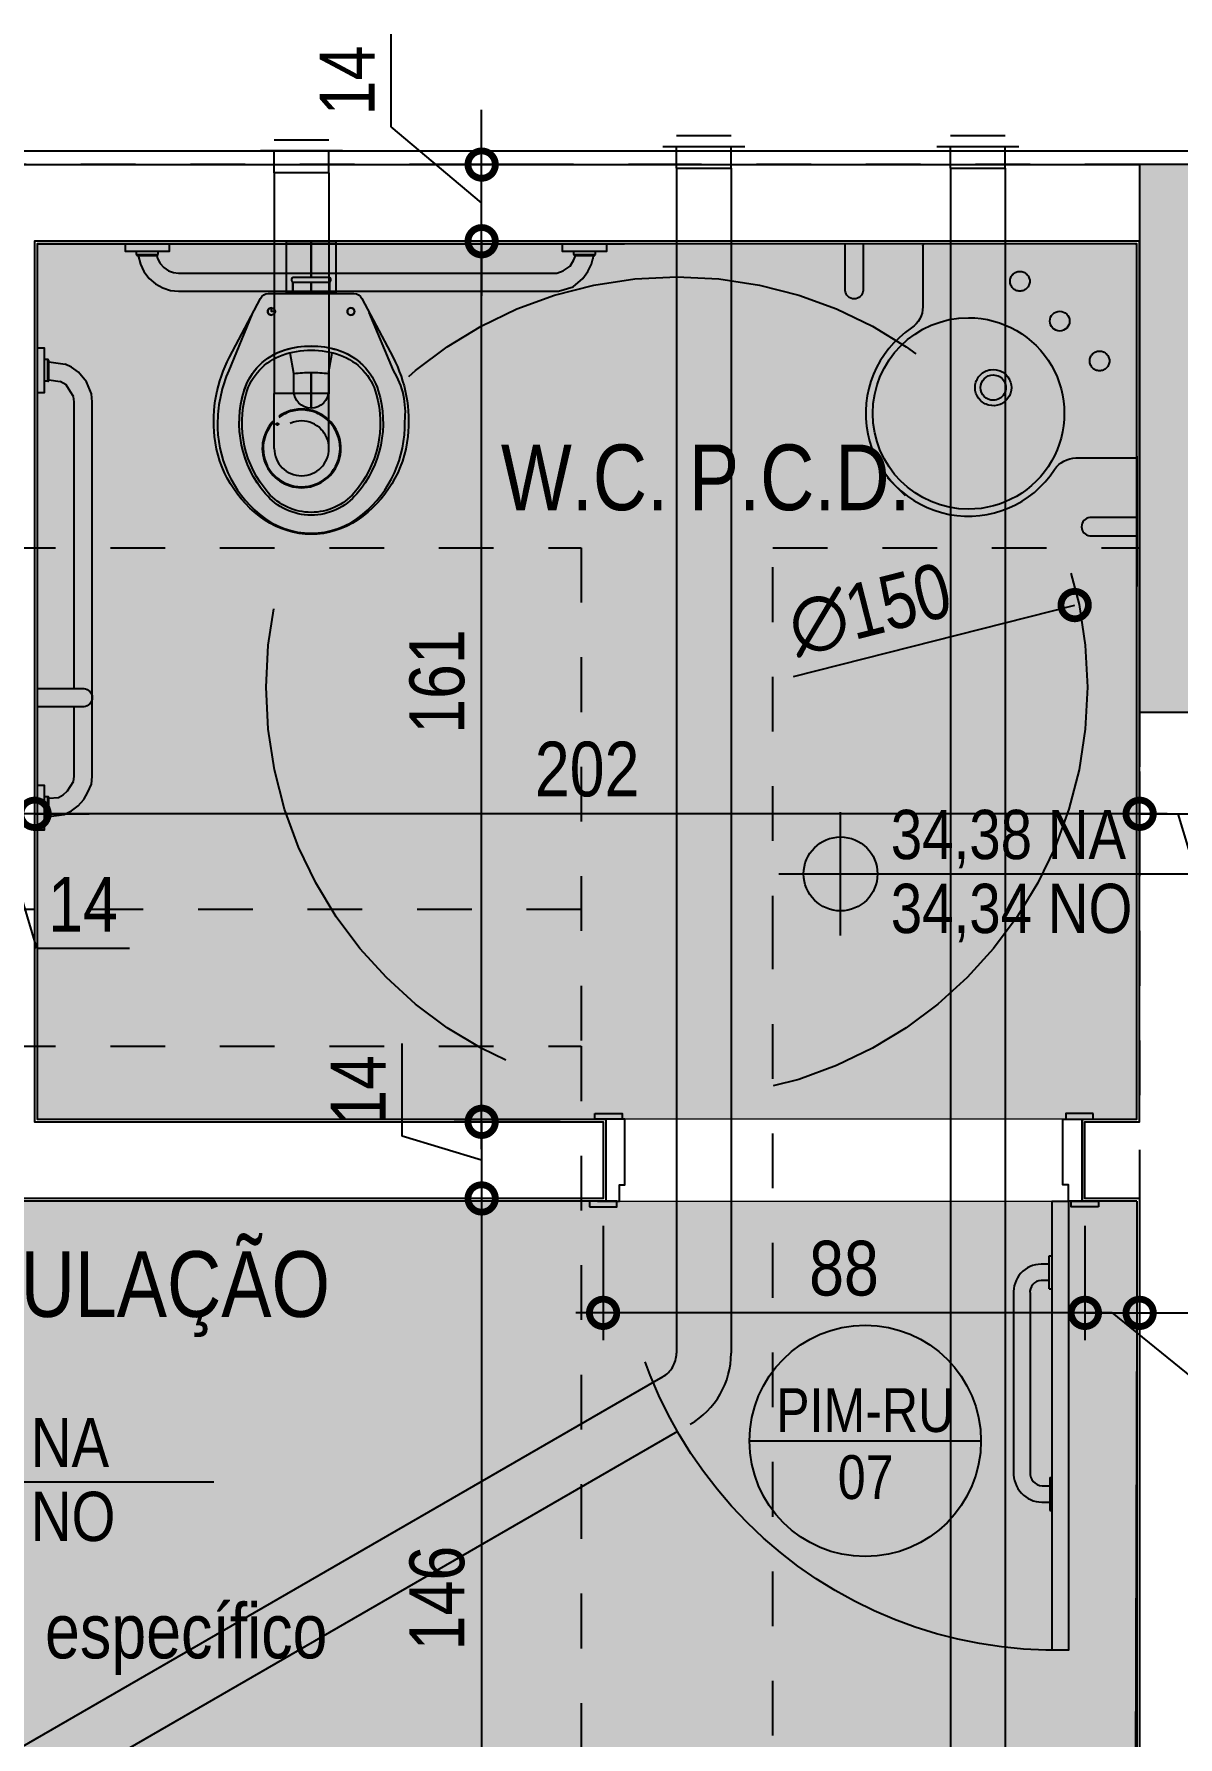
# Model space of a CAD drawing. Header units: metres. Extents: x -23 to 570, y -54 to 184.
# Drawn here: x -7.029 to -4.94, y 6.557 to 9.668 of the extents above; entities that cross this region are included whole.
import ezdxf
from ezdxf.enums import TextEntityAlignment as Align

# ---------------------------------------------------------------- set-up
doc = ezdxf.new("R2010")
doc.units = ezdxf.units.M
doc.header["$PDMODE"] = 35
for name, pattern in [('DASHEDX2', [1.5, 1, -0.5]), ('PUC$0$.IMP$0$.TE$0$IL-AQ-EP-XREF-1SS$0$CONTINU', [0]), ('PUC$0$.IMP$0$DASHSPACE', [30, 12, -18]), ('PUC$0$DASHEDX2', [1.5, 1, -0.5]), ('PUC$0$HIDDEN2', [0.1875, 0.125, -0.0625])]:
    doc.linetypes.add(name, pattern=pattern)
for name, color, linetype in [('1', 232, 'DASHEDX2'), ('250', 8, 'Continuous'), ('4', 2, 'Continuous'), ('ARQ-DIM', 2, 'Continuous'), ('ARQ-PRJ', 7, 'DASHEDX2'), ('ARQ-SIM', 1, 'Continuous'), ('ARQ-TXT', 2, 'Continuous'), ('PUC$0$ARQ-ALV ACAB', 4, 'Continuous'), ('PUC$0$ARQ-ALV OSSO', 5, 'Continuous'), ('PUC$0$ARQ-CAX @ 1', 1, 'Continuous'), ('PUC$0$ARQ-HID', 7, 'Continuous'), ('PUC$0$ARQ-PRJ', 7, 'PUC$0$DASHEDX2'), ('PUC$0$ARQ-SIM', 1, 'Continuous')]:
    doc.layers.add(name, color=color, linetype=linetype)
doc.layers.add('PUC$0$ARQ-FORRO', color=9, linetype='Continuous', lineweight=5)
doc.styles.add('Adesa', font='ARIALN.TTF')
doc.dimstyles.new('ADESA 1-0050', dxfattribs={"dimtxt": 0.1, "dimasz": 0.1, "dimexe": 0.05, "dimexo": 0.05, "dimgap": 0.03, "dimtad": 1, "dimdec": 1, "dimlfac": 100, "dimzin": 12, "dimtxsty": 'Adesa', "dimblk": 'DOTSMALL', "dimcen": 1, "dimdle": 0.05, "dimclrd": 1, "dimclre": 1, "dimclrt": 256, "dimazin": 3, "dimtm": 1e-09, "dimtfac": 1, "dimtdec": 1, "dimtmove": 1, "dimatfit": 0, "dimldrblk": 'DOTSMALL', "dimfxl": 0.8, "dimtvp": 2, "dimtolj": 1, "dimtzin": 0, "dimarcsym": 0})

# ---------------------------------------------------------------- blocks, each defined once
blk = doc.blocks.new('_DotSmall')
at = {"color": 0, "linetype": 'ByBlock', "const_width": 0.5}
blk.add_lwpolyline([(-0.0625, 0, 1), (0.0625, 0, 1)], format="xyb", close=True, dxfattribs=at)
blk = doc.blocks.new('*D385')
at = {"layer": 'ARQ-DIM', "color": 1, "lineweight": -2, "transparency": 16777216}
for p, q in [((-5.11, 7.4912), (-5.11, 7.2822)), ((-5.01, 7.4912), (-5.01, 7.2822)), ((-5.11, 7.3322), (-5.21, 7.3322)), ((-5.11, 7.3322), (-5.01, 7.3322)), ((-5.11, 7.3322), (-5.01, 7.3322)), ((-5.06, 7.3322), (-4.7804, 7.1051)), ((-5.01, 7.3322), (-4.91, 7.3322)), ((-4.7804, 7.1051), (-4.6109, 7.1051))]:
    blk.add_line(p, q, dxfattribs=at)
at = {"layer": 'Defpoints', "color": 0, "transparency": 16777216}
for p in [(-5.11, 7.5412, 0), (-5.01, 7.5412, 0), (-5.01, 7.3322)]:
    blk.add_point(p, dxfattribs=at)
at = {"layer": 'ARQ-DIM', "color": 1, "lineweight": -2, "transparency": 16777216, "xscale": 0.1, "yscale": 0.1, "zscale": 0.1}
blk.add_blockref('_DotSmall', (-5.11, 7.3322), dxfattribs=at)
at = {"layer": 'ARQ-DIM', "color": 1, "lineweight": -2, "transparency": 16777216, "xscale": 0.1, "yscale": 0.1, "zscale": 0.1, "rotation": 180}
blk.add_blockref('_DotSmall', (-5.01, 7.3322), dxfattribs=at)
at = {"layer": 'ARQ-DIM', "transparency": 16777216, "insert": (-4.6956, 7.1861), "char_height": 0.1, "attachment_point": 5, "style": 'Adesa'}
blk.add_mtext('\\A1;10', dxfattribs=at)
blk = doc.blocks.new('*D386')
at = {"layer": 'ARQ-DIM', "color": 1, "lineweight": -2, "transparency": 16777216}
for p, q in [((-5.99, 7.4912), (-5.99, 7.2822)), ((-5.11, 7.4912), (-5.11, 7.2822)), ((-5.06, 7.3322), (-6.04, 7.3322))]:
    blk.add_line(p, q, dxfattribs=at)
at = {"layer": 'Defpoints', "color": 0, "transparency": 16777216}
for p in [(-5.99, 7.5412, 0), (-5.11, 7.5412, 0), (-5.99, 7.3322)]:
    blk.add_point(p, dxfattribs=at)
at = {"layer": 'ARQ-DIM', "color": 1, "lineweight": -2, "transparency": 16777216, "xscale": 0.1, "yscale": 0.1, "zscale": 0.1, "rotation": 180}
blk.add_blockref('_DotSmall', (-5.99, 7.3322), dxfattribs=at)
at = {"layer": 'ARQ-DIM', "color": 1, "lineweight": -2, "transparency": 16777216, "xscale": 0.1, "yscale": 0.1, "zscale": 0.1}
blk.add_blockref('_DotSmall', (-5.11, 7.3322), dxfattribs=at)
at = {"layer": 'ARQ-DIM', "transparency": 16777216, "insert": (-5.55, 7.4132), "char_height": 0.1, "attachment_point": 5, "style": 'Adesa'}
blk.add_mtext('\\A1;88', dxfattribs=at)
blk = doc.blocks.new('*D387')
at = {"layer": 'ARQ-DIM', "color": 1, "lineweight": -2, "transparency": 16777216}
for p, q in [((-7.0284, 8.3309), (-7.0284, 8.1939)), ((-5.01, 8.3212), (-5.01, 8.1939)), ((-4.96, 8.2439), (-7.0784, 8.2439))]:
    blk.add_line(p, q, dxfattribs=at)
at = {"layer": 'Defpoints', "color": 0, "transparency": 16777216}
for p in [(-7.0284, 8.3809, 0), (-5.01, 8.3712, 0), (-7.0284, 8.2439)]:
    blk.add_point(p, dxfattribs=at)
at = {"layer": 'ARQ-DIM', "color": 1, "lineweight": -2, "transparency": 16777216, "xscale": 0.1, "yscale": 0.1, "zscale": 0.1, "rotation": 180}
blk.add_blockref('_DotSmall', (-7.0284, 8.2439), dxfattribs=at)
at = {"layer": 'ARQ-DIM', "color": 1, "lineweight": -2, "transparency": 16777216, "xscale": 0.1, "yscale": 0.1, "zscale": 0.1}
blk.add_blockref('_DotSmall', (-5.01, 8.2439), dxfattribs=at)
at = {"layer": 'ARQ-DIM', "transparency": 16777216, "insert": (-6.0192, 8.325), "char_height": 0.1, "attachment_point": 5, "style": 'Adesa'}
blk.add_mtext('\\A1;202', dxfattribs=at)
blk = doc.blocks.new('*D388')
at = {"layer": 'ARQ-DIM', "color": 1, "lineweight": -2, "transparency": 16777216}
for p, q in [((-5.01, 8.3212), (-5.01, 8.1939)), ((-4.87, 8.3212), (-4.87, 8.1939)), ((-5.01, 8.2439), (-5.11, 8.2439)), ((-5.01, 8.2439), (-4.87, 8.2439)), ((-5.01, 8.2439), (-4.87, 8.2439)), ((-4.94, 8.2439), (-4.8664, 7.9983)), ((-4.87, 8.2439), (-4.77, 8.2439)), ((-4.8664, 7.9983), (-4.6969, 7.9983))]:
    blk.add_line(p, q, dxfattribs=at)
at = {"layer": 'Defpoints', "color": 0, "transparency": 16777216}
for p in [(-5.01, 8.3712, 0), (-4.87, 8.3712, 0), (-4.87, 8.2439)]:
    blk.add_point(p, dxfattribs=at)
at = {"layer": 'ARQ-DIM', "color": 1, "lineweight": -2, "transparency": 16777216, "xscale": 0.1, "yscale": 0.1, "zscale": 0.1}
blk.add_blockref('_DotSmall', (-5.01, 8.2439), dxfattribs=at)
at = {"layer": 'ARQ-DIM', "color": 1, "lineweight": -2, "transparency": 16777216, "xscale": 0.1, "yscale": 0.1, "zscale": 0.1, "rotation": 180}
blk.add_blockref('_DotSmall', (-4.87, 8.2439), dxfattribs=at)
at = {"layer": 'ARQ-DIM', "transparency": 16777216, "insert": (-4.7816, 8.0785), "char_height": 0.1, "attachment_point": 5, "style": 'Adesa'}
blk.add_mtext('\\A1;14', dxfattribs=at)
blk = doc.blocks.new('*D389')
at = {"layer": 'ARQ-DIM', "color": 1, "lineweight": -2, "transparency": 16777216}
for p, q in [((-7.1684, 8.3309), (-7.1684, 8.1939)), ((-7.0284, 8.3309), (-7.0284, 8.1939)), ((-7.1684, 8.2439), (-7.2684, 8.2439)), ((-7.0284, 8.2439), (-7.1684, 8.2439)), ((-7.0284, 8.2439), (-7.1684, 8.2439)), ((-7.0984, 8.2439), (-7.0247, 7.9983)), ((-7.0284, 8.2439), (-6.9284, 8.2439)), ((-7.0247, 7.9983), (-6.8552, 7.9983))]:
    blk.add_line(p, q, dxfattribs=at)
at = {"layer": 'Defpoints', "color": 0, "transparency": 16777216}
for p in [(-7.1684, 8.3809, 0), (-7.0284, 8.3809, 0), (-7.1684, 8.2439)]:
    blk.add_point(p, dxfattribs=at)
at = {"layer": 'ARQ-DIM', "color": 1, "lineweight": -2, "transparency": 16777216, "xscale": 0.1, "yscale": 0.1, "zscale": 0.1}
blk.add_blockref('_DotSmall', (-7.1684, 8.2439), dxfattribs=at)
at = {"layer": 'ARQ-DIM', "color": 1, "lineweight": -2, "transparency": 16777216, "xscale": 0.1, "yscale": 0.1, "zscale": 0.1, "rotation": 180}
blk.add_blockref('_DotSmall', (-7.0284, 8.2439), dxfattribs=at)
at = {"layer": 'ARQ-DIM', "transparency": 16777216, "insert": (-6.94, 8.0785), "char_height": 0.1, "attachment_point": 5, "style": 'Adesa'}
blk.add_mtext('\\A1;14', dxfattribs=at)
blk = doc.blocks.new('*D390')
at = {"layer": 'ARQ-DIM', "color": 1, "lineweight": -2, "transparency": 16777216}
blk.add_line((-5.642, 8.4948), (-5.1286, 8.6252), dxfattribs=at)
at = {"layer": 'Defpoints', "color": 0, "transparency": 16777216}
for p in [(-5.1286, 8.6252, 0), (-6.5824, 8.2558, 0)]:
    blk.add_point(p, dxfattribs=at)
at = {"layer": 'ARQ-DIM', "color": 1, "lineweight": -2, "transparency": 16777216, "xscale": 0.1, "yscale": 0.1, "zscale": 0.1, "rotation": 14.25880848426504}
blk.add_blockref('_DotSmall', (-5.1286, 8.6252), dxfattribs=at)
at = {"layer": 'ARQ-DIM', "transparency": 16777216, "insert": (-5.5029, 8.6166), "char_height": 0.1, "attachment_point": 5, "rotation": 14.2588, "style": 'Adesa'}
blk.add_mtext('\\A1;∅150', dxfattribs=at)
blk = doc.blocks.new('*D391')
at = {"layer": 'ARQ-DIM', "color": 1, "lineweight": -2, "transparency": 16777216}
for p, q in [((-6.2118, 7.6312), (-6.2118, 9.3399)), ((-6.0684, 9.2899), (-6.2618, 9.2899)), ((-6.0684, 7.6812), (-6.2618, 7.6812))]:
    blk.add_line(p, q, dxfattribs=at)
at = {"layer": 'Defpoints', "color": 0, "transparency": 16777216}
for p in [(-6.2118, 9.2899), (-6.0184, 9.2899, 0), (-6.0184, 7.6812, 0)]:
    blk.add_point(p, dxfattribs=at)
at = {"layer": 'ARQ-DIM', "color": 1, "lineweight": -2, "transparency": 16777216, "xscale": 0.1, "yscale": 0.1, "zscale": 0.1}
for p, rotation in [((-6.2118, 9.2899), 90), ((-6.2118, 7.6812), 270)]:
    blk.add_blockref('_DotSmall', p, dxfattribs=dict(at, rotation=rotation))
at = {"layer": 'ARQ-DIM', "transparency": 16777216, "insert": (-6.2929, 8.4855), "char_height": 0.1, "attachment_point": 5, "rotation": 90, "style": 'Adesa'}
blk.add_mtext('\\A1;161', dxfattribs=at)
blk = doc.blocks.new('*D392')
at = {"layer": 'ARQ-DIM', "color": 1, "lineweight": -2, "transparency": 16777216}
for p, q in [((-6.3773, 9.4989), (-6.3773, 9.6684)), ((-6.2118, 9.4299), (-6.2118, 9.5299)), ((-6.2118, 9.3599), (-6.3773, 9.4989)), ((-6.0684, 9.4299), (-6.2618, 9.4299)), ((-6.2118, 9.2899), (-6.2118, 9.4299)), ((-6.2118, 9.2899), (-6.2118, 9.4299)), ((-6.0684, 9.2899), (-6.2618, 9.2899)), ((-6.2118, 9.2899), (-6.2118, 9.1899))]:
    blk.add_line(p, q, dxfattribs=at)
at = {"layer": 'Defpoints', "color": 0, "transparency": 16777216}
for p in [(-6.2118, 9.4299), (-6.0184, 9.4299, 0), (-6.0184, 9.2899, 0)]:
    blk.add_point(p, dxfattribs=at)
at = {"layer": 'ARQ-DIM', "color": 1, "lineweight": -2, "transparency": 16777216, "xscale": 0.1, "yscale": 0.1, "zscale": 0.1}
for p, rotation in [((-6.2118, 9.4299), 270), ((-6.2118, 9.2899), 90)]:
    blk.add_blockref('_DotSmall', p, dxfattribs=dict(at, rotation=rotation))
at = {"layer": 'ARQ-DIM', "transparency": 16777216, "insert": (-6.4575, 9.5836), "char_height": 0.1, "attachment_point": 5, "rotation": 90, "style": 'Adesa'}
blk.add_mtext('\\A1;14', dxfattribs=at)
blk = doc.blocks.new('*D393')
at = {"layer": 'ARQ-DIM', "color": 1, "lineweight": -2, "transparency": 16777216}
for p, q in [((-6.357, 7.6548), (-6.357, 7.8243)), ((-6.2118, 7.6812), (-6.2118, 7.7812)), ((-6.2118, 7.6112), (-6.357, 7.6548)), ((-6.2151, 7.6812), (-6.2618, 7.6812)), ((-6.2118, 7.6812), (-6.2118, 7.5412)), ((-6.2118, 7.6812), (-6.2118, 7.5412)), ((-6.2151, 7.5412), (-6.2618, 7.5412)), ((-6.2118, 7.5412), (-6.2118, 7.4412))]:
    blk.add_line(p, q, dxfattribs=at)
at = {"layer": 'Defpoints', "color": 0, "transparency": 16777216}
for p in [(-6.1651, 7.6812), (-6.2118, 7.5412), (-6.1651, 7.5412, 0)]:
    blk.add_point(p, dxfattribs=at)
at = {"layer": 'ARQ-DIM', "color": 1, "lineweight": -2, "transparency": 16777216, "xscale": 0.1, "yscale": 0.1, "zscale": 0.1}
for p, rotation in [((-6.2118, 7.6812), 270), ((-6.2118, 7.5412), 90)]:
    blk.add_blockref('_DotSmall', p, dxfattribs=dict(at, rotation=rotation))
at = {"layer": 'ARQ-DIM', "transparency": 16777216, "insert": (-6.4373, 7.7395), "char_height": 0.1, "attachment_point": 5, "rotation": 90, "style": 'Adesa'}
blk.add_mtext('\\A1;14', dxfattribs=at)
blk = doc.blocks.new('*D394')
at = {"layer": 'ARQ-DIM', "color": 1, "lineweight": -2, "transparency": 16777216}
for p, q in [((-6.2118, 7.5912), (-6.2118, 6.0312)), ((-6.2151, 7.5412), (-6.2618, 7.5412)), ((-6.0884, 6.0812), (-6.2618, 6.0812))]:
    blk.add_line(p, q, dxfattribs=at)
at = {"layer": 'Defpoints', "color": 0, "transparency": 16777216}
for p in [(-6.1651, 7.5412, 0), (-6.2118, 6.0812), (-6.0384, 6.0812, 0)]:
    blk.add_point(p, dxfattribs=at)
at = {"layer": 'ARQ-DIM', "color": 1, "lineweight": -2, "transparency": 16777216, "xscale": 0.1, "yscale": 0.1, "zscale": 0.1}
for p, rotation in [((-6.2118, 7.5412), 90), ((-6.2118, 6.0812), 270)]:
    blk.add_blockref('_DotSmall', p, dxfattribs=dict(at, rotation=rotation))
at = {"layer": 'ARQ-DIM', "transparency": 16777216, "insert": (-6.2929, 6.8112), "char_height": 0.1, "attachment_point": 5, "rotation": 90, "style": 'Adesa'}
blk.add_mtext('\\A1;146', dxfattribs=at)
blk = doc.blocks.new('NipAcOs')
at = {"layer": 'ARQ-SIM'}
h = blk.add_hatch(color=256, dxfattribs=at)
h.dxf.hatch_style = 1
h.paths.add_polyline_path([(0, 0.15, 0.414214), (-0.15, 0), (0, 0)])
h.paths.add_polyline_path([(0.15, 0), (0, 0), (0, -0.15, 0.414214)])
for p, q in [((0, -0.25), (0, 0.25)), ((-0.25, 0), (0.15, 0)), ((0.15, 0), (1.5834, 0))]:
    blk.add_line(p, q, dxfattribs=at)
blk.add_circle((0, 0), 0.15, dxfattribs=at)
at = {"style": 'Adesa'}
for p in [(0.204, 0.06), (0.204, -0.24)]:
    blk.add_attdef('000,00', p, '', height=0.2, dxfattribs=at)
blk = doc.blocks.new('TIPO COTA$0$Chamada_planta')
at = {"layer": 'ARQ-SIM'}
blk.add_line((-1.409, 0), (1.409, 0), dxfattribs=at)
blk.add_circle((0, 0), 1.409, dxfattribs=at)
at = {"layer": 'ARQ-SIM', "color": 2, "style": 'Adesa'}
for tag, p in [('NUMERO', (0, 0.234)), ('C.D.', (0, -0.272))]:
    blk.add_attdef(tag, text='', height=0.5, dxfattribs=at).set_placement(p, align=Align.MIDDLE_CENTER)
blk = doc.blocks.new('PUC$0$.IMP$0$ARQ-CUBA OP2')
for points in [[(0.3901, -0.0022), (0.3901, -0.1139, 0.250875), (0.4107, -0.1524, -1.226887), (0.1493, -0.4111, 0.253672), (0.1104, -0.3901), (0.0022, -0.3901, -0.414214), (-0.0009, -0.387), (-0.0009, -0.0022, -0.414214), (0.0022, 0.0009), (0.387, 0.0009), (0.3878, 0.0008), (0.3886, 0.0005), (0.3892, 0), (0.3897, -0.0007), (0.39, -0.0014)], [(0.14, -0.122, 1), (0.14, -0.1581, 1)], [(0.3066, -0.1338, 1), (0.3066, -0.4836, 1)], [(0.2615, -0.2384, 1), (0.2615, -0.2847, 1)]]:
    blk.add_lwpolyline(points, format="xyb", close=True)
for points in [[(0.4991, 0.0009), (0.4991, -0.0843, 0.913215), (0.5321, -0.0843), (0.5321, 0.0009)], [(0, -0.4991), (0.0852, -0.4991, -0.913215), (0.0852, -0.5321), (0, -0.5321)]]:
    blk.add_lwpolyline(points, format="xyb")
at = {"ltscale": 0.001202}
blk.add_lwpolyline([(0.3901, -0.0024), (0.3901, -0.0022)], dxfattribs=at)
at = {"linetype": 'PUC$0$.IMP$0$DASHSPACE'}
for points in [[(0.2128, -0.0493, 1), (0.2128, -0.0853, 1)], [(0.0673, -0.1948, 1), (0.0673, -0.2308, 1)]]:
    blk.add_lwpolyline(points, format="xyb", close=True, dxfattribs=at)
blk.add_lwpolyline([(0.2615, -0.2284), (0.2564, -0.2288), (0.2513, -0.2301), (0.2489, -0.231), (0.2465, -0.2321), (0.2442, -0.2333), (0.242, -0.2348), (0.2381, -0.2381), (0.2348, -0.2421), (0.232, -0.2466), (0.2309, -0.2489), (0.23, -0.2514), (0.2293, -0.2539), (0.2288, -0.2565), (0.2284, -0.2615), (0.2288, -0.2667), (0.23, -0.2718), (0.232, -0.2766), (0.2348, -0.281), (0.2364, -0.2831), (0.2382, -0.285), (0.2401, -0.2868), (0.2421, -0.2884), (0.2443, -0.2898), (0.2466, -0.2911), (0.2491, -0.2922), (0.254, -0.2938), (0.2591, -0.2946), (0.2643, -0.2945), (0.2695, -0.2937), (0.272, -0.293), (0.2745, -0.292), (0.2768, -0.2909), (0.2791, -0.2896), (0.2813, -0.2881), (0.2834, -0.2865), (0.285, -0.285), (0.2883, -0.281), (0.2911, -0.2766), (0.293, -0.2719), (0.2943, -0.2668), (0.2946, -0.2642), (0.2947, -0.2616), (0.2946, -0.259), (0.2943, -0.2564), (0.2938, -0.2538), (0.293, -0.2513), (0.2921, -0.2488), (0.291, -0.2464), (0.2883, -0.2421), (0.285, -0.2381), (0.281, -0.2348), (0.2766, -0.232), (0.2742, -0.2309), (0.2717, -0.23), (0.2692, -0.2293), (0.2666, -0.2288)], close=True)
for points in [[(-0.0009, -0.387), (-0.0009, -0.6249)], [(0.4552, -0.4256), (0.4225, -0.4584)]]:
    blk.add_lwpolyline(points)
blk = doc.blocks.new('PUC$0$.IMP$0$.TE$0$IL-AQ-EP-XREF-1SS$0$7109017_p')
at = {"linetype": 'Continuous'}
for p, q in [((-0.0319, -0.1758), (-0.0383, -0.1376)), ((0.0319, -0.1758), (0.0383, -0.1376))]:
    blk.add_line(p, q, dxfattribs=at)
at = {"linetype": 'Continuous', "flags": 128}
for points in [[(0, 0.066), (-0.045, 0.066), (-0.045, -0.0295), (0, -0.0295), (0, -0.009), (-0.0336, -0.009), (-0.0336, -0.0254, -0.414208), (-0.0377, -0.0295, 0.414208), (-0.0336, -0.0254), (-0.0336, -0.009, -0.612706), (-0.0332, 0), (0, 0)], [(0.045, 0.066), (0, 0.066), (0, 0), (0.0332, 0, -0.612705), (0.0336, -0.009), (0.0336, -0.0254, 0.414214), (0.0377, -0.0295, -0.414214), (0.0336, -0.0254), (0.0336, -0.009), (0, -0.009), (0, -0.0295), (0.045, -0.0295)], [(-0.0726, -0.0689, -1), (-0.0726, -0.0558, -1)], [(0.0726, -0.0558), (0.0726, -0.0558, 0.414212), (0.066, -0.0623), (0.0726, -0.0623)], [(0.0726, -0.0558, -1.000004), (0.0726, -0.0689, 1.000004)], [(0.1222, -0.2062, 0.246306), (0.0484, -0.1327, 0.150532), (-0.0482, -0.1326, 0.248797), (-0.1225, -0.207, 0.256998), (-0.0834, -0.3955, 0.467142), (0.0834, -0.3955, 0.257934)], [(0, -0.1737, 0.032093), (-0.0319, -0.1758), (-0.0319, -0.2071, 0.414213), (0, -0.239)], [(0.0319, -0.2072), (0.0319, -0.1758, 0.032092), (0, -0.1737), (0, -0.239, 0.413226)]]:
    blk.add_lwpolyline(points, format="xyb", close=True, dxfattribs=at)
at = {"linetype": 'PUC$0$.IMP$0$.TE$0$IL-AQ-EP-XREF-1SS$0$CONTINU'}
for points in [[(-0.1765, -0.2908, 0.218885), (-0.0851, -0.4431, 0.307698), (0.0851, -0.4431, 0.220182), (0.1765, -0.2908, 0.14628), (0.1494, -0.146), (0.0928, -0.0384, 0.27842), (0.0781, -0.0295), (-0.0781, -0.0295, 0.278422), (-0.0928, -0.0384), (-0.1495, -0.1462, 0.147871)], [(0.0834, -0.3955, 0.25679), (0.1225, -0.207, 0.250209), (0.0477, -0.1325, 0.148668), (-0.0478, -0.1325, 0.249757), (-0.1225, -0.207, 0.256998), (-0.0834, -0.3955, 0.467142)], [(0.0784, -0.3936, 0.252847), (0.119, -0.213, 0.243261), (0.053, -0.1421, 0.174299), (-0.053, -0.1421, 0.243394), (-0.119, -0.2131, 0.252847), (-0.0784, -0.3936, 0.456464)]]:
    blk.add_lwpolyline(points, format="xyb", close=True, dxfattribs=at)
for points in [[(-0.0726, -0.0558, 1), (-0.0726, -0.0689)], [(-0.0726, -0.0689, 1), (-0.0726, -0.0558)], [(0.0726, -0.0558, 1), (0.0726, -0.0689)], [(0.0726, -0.0689, 1), (0.0726, -0.0558)], [(0.1081, -0.0677), (0.1505, -0.1703, -0.097347), (0.171, -0.2625, 0.001263), (0.171, -0.2634, -0.230606), (0.0938, -0.4335, -0.360579), (-0.0938, -0.4335, -0.230606), (-0.171, -0.2635, -0.16818), (-0.1505, -0.1703), (-0.106, -0.064)]]:
    blk.add_lwpolyline(points, format="xyb", dxfattribs=at)
blk = doc.blocks.new('PUC$0$.IMP$0$VASO SANIT ACESSIVEL')
at = {"color": 1}
for points in [[(-1.0401, 0), (-0.9588, 0), (-0.9588, -0.0132), (-1.0401, -0.0132)], [(-0.2416, 0), (-0.1603, 0), (-0.1603, -0.0132), (-0.2416, -0.0132)]]:
    blk.add_lwpolyline(points, close=True, dxfattribs=at)
for points in [[(-0.1753, 0), (-0.2566, 0)], [(-1.0195, -0.0191), (-1.0195, -0.0132)], [(-0.9797, -0.0191), (-1.0195, -0.0191)], [(-1.0192, -0.0201), (-1.0195, -0.0191)], [(-1.0185, -0.0208), (-1.0192, -0.0201)], [(-1.0175, -0.0211), (-1.0185, -0.0208)], [(-0.9817, -0.0211), (-1.0175, -0.0211)], [(-1.0154, -0.0211), (-1.0145, -0.0271)], [(-1.0121, -0.0368), (-1.0145, -0.0271)], [(-0.9822, -0.0228), (-0.9825, -0.0211)], [(-0.9799, -0.029), (-0.9822, -0.0228)], [(-0.9807, -0.0208), (-0.9817, -0.0211)], [(-0.98, -0.0201), (-0.9807, -0.0208)], [(-0.9797, -0.0191), (-0.98, -0.0201)], [(-0.9607, -0.0489), (-0.9733, -0.0405), (-0.9799, -0.029)], [(-0.9797, -0.0191), (-0.9797, -0.0132)], [(-0.9551, 0), (-0.8738, 0)], [(-0.2195, -0.0264), (-0.2242, -0.0355)], [(-0.2207, -0.0191), (-0.2207, -0.0132)], [(-0.1809, -0.0191), (-0.2207, -0.0191)], [(-0.2204, -0.0201), (-0.2207, -0.0191)], [(-0.2197, -0.0208), (-0.2204, -0.0201)], [(-0.2187, -0.0211), (-0.2197, -0.0208)], [(-0.2182, -0.0211), (-0.2195, -0.0264)], [(-0.1829, -0.0211), (-0.2187, -0.0211)], [(-0.1845, -0.0211), (-0.1883, -0.0368)], [(-0.1819, -0.0208), (-0.1829, -0.0211)], [(-0.1812, -0.0201), (-0.1819, -0.0208)], [(-0.1809, -0.0191), (-0.1812, -0.0201)], [(-0.1809, -0.0191), (-0.1809, -0.0132)], [(-1.0056, -0.0506), (-1.0121, -0.0368)], [(-0.9962, -0.0629), (-1.0056, -0.0506)], [(-0.2579, -0.0532), (-0.9487, -0.0532), (-0.9607, -0.0489)], [(-0.2488, -0.0521), (-0.2579, -0.0532)], [(-0.2397, -0.0489), (-0.2488, -0.0521)], [(-0.2312, -0.0432), (-0.2397, -0.0489)], [(-0.2242, -0.0355), (-0.2312, -0.0432)], [(-0.1948, -0.0506), (-0.2042, -0.0629)], [(-0.1883, -0.0368), (-0.1948, -0.0506)], [(-0.2579, -0.0862), (-0.9522, -0.0862), (-0.9786, -0.0781), (-0.9962, -0.0629)], [(-0.2435, -0.0848), (-0.2579, -0.0862)], [(-0.2293, -0.0804), (-0.2435, -0.0848)], [(-0.216, -0.0731), (-0.2293, -0.0804)], [(-0.2042, -0.0629), (-0.216, -0.0731)], [(-0.0211, -0.2152), (-0.051, -0.2196)], [(-0.0211, -0.2131), (-0.0208, -0.212)], [(-0.0211, -0.2488), (-0.0211, -0.2131)], [(-0.0208, -0.212), (-0.0201, -0.2113)], [(-0.0201, -0.2113), (-0.0191, -0.211)], [(-0.0191, -0.2508), (-0.0191, -0.211)], [(-0.0191, -0.211), (-0.0132, -0.211)], [(-0.0988, -0.2736), (-0.0901, -0.2521), (-0.075, -0.2345)], [(-0.075, -0.2345), (-0.0626, -0.2251)], [(-0.0626, -0.2251), (-0.051, -0.2196)], [(-0.0211, -0.248), (-0.0417, -0.2512)], [(-0.0208, -0.2498), (-0.0211, -0.2488)], [(-0.0988, -0.987), (-0.1002, -0.9726), (-0.1002, -0.2881), (-0.0988, -0.2736)], [(-0.0672, -0.8123), (-0.0672, -0.2881), (-0.0661, -0.2789)], [(-0.0661, -0.2789), (-0.0609, -0.27)], [(-0.0609, -0.27), (-0.0525, -0.2574), (-0.0417, -0.2512)], [(-0.0201, -0.2506), (-0.0208, -0.2498)], [(-0.0191, -0.2508), (-0.0201, -0.2506)], [(-0.0191, -0.2508), (-0.0132, -0.2508)], [(-0.0661, -0.9818), (-0.0672, -0.9726), (-0.0672, -0.8453)], [(-0.0924, -1.0012), (-0.0988, -0.987)], [(-0.0609, -0.9908), (-0.0661, -0.9818)], [(-0.0552, -0.9993), (-0.0609, -0.9908)], [(-0.0851, -1.0146), (-0.0924, -1.0012)], [(-0.0749, -1.0263), (-0.0851, -1.0146)], [(-0.0626, -1.0358), (-0.0749, -1.0263)], [(-0.0475, -1.0063), (-0.0552, -0.9993)], [(-0.0384, -1.011), (-0.0475, -1.0063)], [(-0.0211, -1.0123), (-0.0384, -1.011)], [(-0.0211, -1.0118), (-0.0208, -1.0108)], [(-0.0211, -1.0476), (-0.0211, -1.0118)], [(-0.0208, -1.0108), (-0.0201, -1.0101)], [(-0.0201, -1.0101), (-0.0191, -1.0098)], [(-0.0191, -1.0496), (-0.0191, -1.0098)], [(-0.0191, -1.0098), (-0.0132, -1.0098)], [(-0.0488, -1.0423), (-0.0626, -1.0358)], [(-0.0211, -1.046), (-0.0488, -1.0423)], [(-0.0208, -1.0486), (-0.0211, -1.0476)], [(-0.0201, -1.0493), (-0.0208, -1.0486)], [(-0.0191, -1.0496), (-0.0201, -1.0493)], [(-0.0191, -1.0496), (-0.0132, -1.0496)]]:
    blk.add_lwpolyline(points, dxfattribs=at)
blk.add_lwpolyline([(0, 0), (-1.0725, 0)])
at = {"elevation": -0.0001}
blk.add_lwpolyline([(0, 0), (0, -1.1234)], dxfattribs=at)
at = {"color": 1, "elevation": -0.0001}
for points in [[(0, -0.1903), (0, -0.2716), (-0.0132, -0.2716), (-0.0132, -0.1903)], [(0, -0.9891), (0, -1.0703), (-0.0132, -1.0703), (-0.0132, -0.9891)]]:
    blk.add_lwpolyline(points, close=True, dxfattribs=at)
at = {"layer": 'PUC$0$ARQ-SIM'}
blk.add_lwpolyline([(0, -0.8123), (-0.0852, -0.8123, 0.913215), (-0.0852, -0.8453), (0, -0.8453)], format="xyb", dxfattribs=at)
blk.add_blockref('PUC$0$.IMP$0$.TE$0$IL-AQ-EP-XREF-1SS$0$7109017_p', (-0.5002, -0.061))
blk = doc.blocks.new('*U2435')
for points in [[(-0.045, 0.01), (0.005, 0.01), (0.005, 0), (-0.045, 0)], [(0.865, 0.01), (0.815, 0.01), (0.815, 0), (0.865, 0)], [(-0.055, -0.16), (-0.005, -0.16), (-0.005, -0.15), (-0.055, -0.15)], [(0, -0.15), (0, -0.97), (0.03, -0.97), (0.03, -0.15)], [(0.875, -0.16), (0.825, -0.16), (0.825, -0.15), (0.875, -0.15)]]:
    blk.add_lwpolyline(points, close=True)
for points in [[(-0.04, -0.15), (0, -0.15), (0, -0.12), (0.01, -0.12), (0.01, 0), (-0.025, 0), (-0.025, -0.15)], [(0.86, -0.15), (0.82, -0.15), (0.82, -0.12), (0.81, -0.12), (0.81, 0), (0.845, 0), (0.845, -0.15)]]:
    blk.add_lwpolyline(points)
at = {"layer": 'PUC$0$ARQ-PRJ'}
blk.add_arc((0.0237, -0.1737), 0.7967, 268.2986, 1.7014, dxfattribs=at)
blk = doc.blocks.new('PUC$0$A$C05002B55')
at = {"color": 1}
for p, q in [((0.0038, 0.4651), (0.0002, 0.4651)), ((0.0038, 0.4049), (0.0038, 0.4651)), ((0.0038, 0.4049), (0.0002, 0.4049)), ((0.005, 0.06), (0, 0.06)), ((0.005, 0.06), (0.005, 0)), ((0.005, 0), (0, 0))]:
    blk.add_line(p, q, dxfattribs=at)
for points in [[(0.005, 0.015), (0.02, 0.015, 0.432805), (0.0702, 0.07), (0.0702, 0.3949, 0.415345), (0.0188, 0.4499), (0.0038, 0.4499)], [(0.005, 0.045), (0.0197, 0.045, 0.443288), (0.0402, 0.0686), (0.0402, 0.3956, 0.41593), (0.0182, 0.4199), (0.0038, 0.4199)]]:
    blk.add_lwpolyline(points, format="xyb", dxfattribs=at)
blk = doc.blocks.new('PUC$0$forro area comum')
at = {"layer": 'PUC$0$ARQ-FORRO'}
h = blk.add_hatch(color=256, dxfattribs=at)
h.dxf.hatch_style = 1
h.paths.add_polyline_path([(-7.0234, 9.2849), (-5.015, 9.2849), (-5.015, 7.6862), (-7.0234, 7.6862)])
h = blk.add_hatch(color=256, dxfattribs=at)
h.dxf.hatch_style = 1
h.paths.add_polyline_path([(-8.6575, 6.0862), (-8.6534, 8.4249), (-7.1734, 8.4249), (-7.1734, 7.5362), (-5.015, 7.5362), (-5.0192, 6.0862)])
for points, elevation in [([(-7.0234, 9.2849), (-5.015, 9.2849), (-5.015, 7.6862), (-7.0234, 7.6862)], 0.0001), ([(-8.6575, 6.0862), (-8.6534, 8.4249), (-7.1734, 8.4249), (-7.1734, 7.5362), (-5.015, 7.5362), (-5.0192, 6.0862)], 0)]:
    blk.add_lwpolyline(points, close=True, dxfattribs=dict(at, elevation=elevation))
blk = doc.blocks.new('PUC$0$E3')
for p, q in [((302.2155, -376.0693), (302.3155, -376.0693)), ((302.3155, -376.1693), (302.3155, -376.0693)), ((302.2155, -376.1693), (302.3155, -376.1693))]:
    blk.add_line(p, q)
at = {"linetype": 'PUC$0$HIDDEN2', "ltscale": 0.1}
blk.add_circle((302.2598, -376.075), 0.00202, dxfattribs=at)
for radius, start, end in [(0.0718, 44.1572, 315.8498), (0.0702, 45.4504, 314.5569), (0.05, 90, 270)]:
    blk.add_arc((302.2155, -376.1193), radius, start, end)
blk.add_arc((302.2155, -376.1193), 0.05, 270, 90, dxfattribs=at)
at = {"linetype": 'PUC$0$HIDDEN2', "ltscale": 0.2}
for radius, start, end in [(0.0702, 314.5569, 45.4504), (0.0718, 315.8498, 44.1572)]:
    blk.add_arc((302.2155, -376.1193), radius, start, end, dxfattribs=at)
blk = doc.blocks.new('PUC$0$E2')
at = {"layer": 'PUC$0$ARQ-PRJ'}
for p, q in [((305.4121, -368.5377), (305.5121, -368.5377)), ((305.3871, -368.5577), (305.5371, -368.5577)), ((305.4121, -368.5977), (305.4121, -368.5577)), ((305.5121, -368.5977), (305.5121, -368.5577)), ((305.4121, -368.5977), (305.5121, -368.5977))]:
    blk.add_line(p, q, dxfattribs=at)
blk = doc.blocks.new('PUC$0$A$C7c78a0db')
at = {"layer": 'PUC$0$ARQ-PRJ', "linetype": 'PUC$0$HIDDEN2', "ltscale": 50}
for p, q in [((-0.6896, 0.0091, 0), (-0.6896, 0.4125, 0)), ((-0.5896, 0.0091, 0), (-0.5896, 0.4125, 0))]:
    blk.add_line(p, q, dxfattribs=at)
at = {"layer": 'PUC$0$ARQ-PRJ', "linetype": 'PUC$0$HIDDEN2', "ltscale": 0.5, "xscale": -1, "rotation": 90}
blk.add_blockref('PUC$0$E3', (-376.7589, 302.7279, 0), dxfattribs=at)
at = {"layer": 'PUC$0$ARQ-PRJ', "rotation": 180}
blk.add_blockref('PUC$0$E2', (304.8225, -368.5886, 0), dxfattribs=at)
blk = doc.blocks.new('PUC')
at = {"layer": 'PUC$0$ARQ-ALV ACAB', "elevation": 0}
for points in [[(-7.1934, 8.5949), (-7.1934, 9.4548), (-4.635, 9.4548)], [(-5.015, 7.5362), (-5.115, 7.5362), (-5.115, 7.6862), (-5.015, 7.6862), (-5.015, 9.2849), (-7.0234, 9.2849), (-7.0234, 7.6862), (-5.985, 7.6862), (-5.985, 7.5362), (-7.1734, 7.5362), (-7.1734, 8.4249)], [(-5.015, 7.5362), (-5.015, 6.0862)]]:
    blk.add_lwpolyline(points, dxfattribs=at)
at = {"layer": 'PUC$0$ARQ-ALV OSSO', "elevation": 0}
for points in [[(-5.01, 7.5412), (-5.11, 7.5412), (-5.11, 7.6812), (-5.01, 7.6812), (-5.01, 9.2899), (-7.0284, 9.2899), (-7.0284, 7.6812), (-5.99, 7.6812), (-5.99, 7.5412), (-7.1684, 7.5412), (-7.1684, 9.4299), (-5.01, 9.4299)], [(-5.01, 7.5412), (-5.01, 6.0812)]]:
    blk.add_lwpolyline(points, dxfattribs=at)
at = {"layer": 'PUC$0$ARQ-PRJ', "extrusion": (4.32089e-06, 8.65313e-07, 1)}
blk.add_circle((-5.8555, 8.4751, 0), 0.75, dxfattribs=at)
at = {"layer": 'PUC$0$ARQ-ALV ACAB', "rotation": 180}
blk.add_blockref('PUC$0$A$C05002B55', (-5.17, 7.4362), dxfattribs=at)
at = {"layer": 'PUC$0$ARQ-CAX @ 1', "xscale": -1}
blk.add_blockref('*U2435', (-5.14, 7.6862, 0), dxfattribs=at)
at = {"layer": 'PUC$0$ARQ-FORRO'}
blk.add_blockref('PUC$0$forro area comum', (0, 0), dxfattribs=at)
at = {"layer": 'PUC$0$ARQ-HID', "extrusion": (-8.65313e-07, -4.32089e-06, 1), "xscale": -1}
blk.add_blockref('PUC$0$.IMP$0$VASO SANIT ACESSIVEL', (-7.0234, 9.2849, 0.0001), dxfattribs=at)
at = {"layer": 'PUC$0$ARQ-HID', "extrusion": (8.64177e-06, -1.73063e-06, 1), "xscale": -1, "rotation": 359.9993942422736}
blk.add_blockref('PUC$0$.IMP$0$ARQ-CUBA OP2', (-5.0159, 9.284, -0.0001), dxfattribs=at)
at = {"layer": 'PUC$0$ARQ-PRJ', "xscale": -1, "rotation": 180}
blk.add_blockref('PUC$0$A$C7c78a0db', (-5.9011, 9.4239, 0), dxfattribs=at)
blk = doc.blocks.new('E2')
at = {"layer": 'ARQ-PRJ'}
for p, q in [((305.4121, -368.5377), (305.5121, -368.5377)), ((305.3871, -368.5577), (305.5371, -368.5577)), ((305.4121, -368.5977), (305.4121, -368.5577)), ((305.5121, -368.5977), (305.5121, -368.5577)), ((305.4121, -368.5977), (305.5121, -368.5977))]:
    blk.add_line(p, q, dxfattribs=at)
blk = doc.blocks.new('A$C4d6e7122')
at = {"layer": 'ARQ-PRJ', "ltscale": 50}
for p, q in [((1.1723, 0.1332), (1.1723, -2.0314, 0)), ((1.2723, 0.1332), (1.2723, -2.0314, 0)), ((1.6728, 0.1332), (1.6728, -4.626, 0)), ((1.7728, 0.1332), (1.7728, -4.626, 0)), ((1.1473, -2.0747, 0), (-0.2249, -2.8669, 0)), ((1.1742, -2.1747, 0), (-0.1749, -2.9535, 0))]:
    blk.add_line(p, q, dxfattribs=at)
at = {"layer": 'ARQ-PRJ', "ltscale": 50, "extrusion": (1.37202e-06, 4.53683e-07, 1)}
for radius in [0.05, 0.15]:
    blk.add_arc((1.1223, -2.0314, 0), radius, 300, 360, dxfattribs=at)
at = {"layer": 'ARQ-PRJ'}
for p in [(-304.2398, 368.7309), (-303.7393, 368.7309)]:
    blk.add_blockref('E2', p, dxfattribs=at)
blk = doc.blocks.new('est-lo-07-6sb-r00')
at = {"layer": '4'}
h = blk.add_hatch(color=8, dxfattribs=at)
h.dxf.hatch_style = 1
h.paths.add_polyline_path([(213.004314, 592.98646), (232.004314, 592.98646), (232.004314, 743.98646), (213.004314, 743.98646)], flags=17)
h.paths.add_polyline_path([(517.003016, 942.98646), (353.003016, 942.98646), (353.003016, 923.986062), (498.003016, 923.986062), (498.003016, 465.008359), (498.003039, 465.008359), (498.003039, 450.008359), (498.003039, 395.98646), (517.003016, 395.98646)])
h.paths.add_polyline_path([(3672.003309, 253.001099), (3672.003309, 388.001099), (3637.003309, 388.001099), (3637.003309, 253.001099)])
h.paths.add_polyline_path([(3637.003309, 942.98646), (3637.003194, 872.98646), (3653.003309, 872.98646), (3653.003309, 599.001099), (3637.003309, 599.001099), (3637.003309, 539.001099), (3672.003309, 539.001099), (3672.003309, 942.98646)])
h.paths.add_polyline_path([(3672.003424, 102.001099), (3637.003309, 102.001099), (3637.003309, 42.001099), (3653.003307, 42.001099), (3653.003307, -229.998901), (3637.003309, -229.998901), (3637.003309, -299.998901), (3672.003424, -299.998901)])
h.paths.add_polyline_path([(3075.003309, -299.999844), (3110.003309, -299.999844), (3110.003309, -199.999844), (3075.003309, -199.999844)])
h.paths.add_polyline_path([(3075.003309, 270.500177), (3110.003309, 270.500177), (3110.003309, 370.500177), (3075.003309, 370.500177)])
h.paths.add_polyline_path([(520.003309, 942.98646), (520.003309, 395.98646), (555.003309, 395.98646), (555.003309, 451.98646), (539.003309, 451.98646), (539.003309, 872.98646), (555.003309, 872.98646), (555.003309, 942.98646)])
h.paths.add_polyline_path([(-2102.995138, 253.000177), (-2102.995138, 388.000177), (-2137.995138, 388.000177), (-2137.995138, 253.000177)])
h.paths.add_polyline_path([(-2137.995138, 101.999935), (-2137.995138, -299.999844), (-2102.995138, -299.999844), (-2102.995138, -229.999844), (-2118.995138, -229.999844), (-2118.995138, 41.999935), (-2102.995138, 41.999935), (-2102.995138, 101.999935)])
h.paths.add_polyline_path([(-2137.995141, 942.98646), (-2137.995141, 538.988972), (-2102.995141, 538.988972), (-2102.995141, 598.988972), (-2118.995141, 598.988972), (-2118.995141, 872.98646), (-2102.995141, 872.98646), (-2102.995141, 942.98646)])
h.paths.add_polyline_path([(520.003309, 245.003526), (520.003309, -299.999844), (555.003309, -299.999844), (555.003309, -229.999844), (539.003309, -229.999844), (539.003309, 185.003526), (555.003309, 185.003526), (555.003309, 245.003526)])
h.paths.add_polyline_path([(-34.995574, 942.98646), (-34.995574, 872.98646), (-18.995574, 872.98646), (-18.995574, 455.98646), (-34.995574, 455.98646), (-34.995574, 395.98646), (232.004426, 395.98646), (232.004426, 481.98646), (213.004426, 481.98646), (213.004426, 414.98646), (0.004426, 414.98646), (0.004426, 923.98646), (213.004426, 923.98646), (213.004426, 854.98646), (232.004426, 854.98646), (232.004426, 923.98646), (252.004426, 923.98646), (252.004426, 942.98646)])
h.paths.add_polyline_path([(3075.003309, 842.98646), (3110.003309, 842.98646), (3110.003309, 942.98646), (3075.003309, 942.98646)])
h.paths.add_polyline_path([(2530.003309, -299.999844), (2570.003309, -299.999844), (2570.003309, -199.999844), (2530.003309, -199.999844)])
h.paths.add_polyline_path([(2530.003309, 145.003526), (2570.003309, 145.003526), (2570.003309, 245.003526), (2530.003309, 245.003526)])
h.paths.add_polyline_path([(2530.003309, 395.98646), (2570.003309, 395.98646), (2570.003309, 495.98646), (2530.003309, 495.98646)])
h.paths.add_polyline_path([(2530.003309, 842.98646), (2570.003309, 842.98646), (2570.003309, 942.98646), (2530.003309, 942.98646)])
h.paths.add_polyline_path([(1995.003309, -299.999844), (2030.003309, -299.999844), (2030.003309, -199.999844), (1995.003309, -199.999844)])
h.paths.add_polyline_path([(1995.003309, 145.003526), (2030.003309, 145.003526), (2030.003309, 245.003526), (1995.003309, 245.003526)])
h.paths.add_polyline_path([(1995.003309, 395.98646), (2030.003309, 395.98646), (2030.003309, 495.98646), (1995.003309, 495.98646)])
h.paths.add_polyline_path([(1995.003309, 842.98646), (2030.003309, 842.98646), (2030.003309, 942.98646), (1995.003309, 942.98646)])
h.paths.add_polyline_path([(1460.003309, -299.999844), (1495.003309, -299.999844), (1495.003309, -199.999844), (1460.003309, -199.999844)])
h.paths.add_polyline_path([(1460.003309, 145.003526), (1495.003309, 145.003526), (1495.003309, 245.003526), (1460.003309, 245.003526)])
h.paths.add_polyline_path([(1460.176641, 395.98646), (1495.176641, 395.98646), (1495.176641, 495.98646), (1460.176641, 495.98646)])
h.paths.add_polyline_path([(1460.003309, 842.98646), (1495.003309, 842.98646), (1495.003309, 942.98646), (1460.003309, 942.98646)])
h.paths.add_polyline_path([(925.003309, -299.999844), (960.003309, -299.999844), (960.003309, -199.999844), (925.003309, -199.999844)])
h.paths.add_polyline_path([(925.003309, 145.003526), (960.003309, 145.003526), (960.003309, 245.003526), (925.003309, 245.003526)])
h.paths.add_polyline_path([(925.003309, 395.98646), (960.003309, 395.98646), (960.003309, 495.98646), (925.003309, 495.98646)])
h.paths.add_polyline_path([(925.003309, 842.98646), (960.003309, 842.98646), (960.003309, 942.98646), (925.003309, 942.98646)])
h.paths.add_polyline_path([(-1582.999721, -299.999844), (-1547.999721, -299.999844), (-1547.999721, -199.999844), (-1582.999721, -199.999844)])
h.paths.add_polyline_path([(-500.999721, -299.999844), (-465.999721, -299.999844), (-465.999721, -199.999844), (-500.999721, -199.999844)])
h.paths.add_polyline_path([(-1042.999721, -299.999844), (-1002.999721, -299.999844), (-1002.999721, -199.999844), (-1042.999721, -199.999844)])
h.paths.add_polyline_path([(-500.999721, 145.003526), (-465.999721, 145.003526), (-465.999721, 245.003526), (-500.999721, 245.003526)])
h.paths.add_polyline_path([(-1042.999721, 145.003526), (-1002.999721, 145.003526), (-1002.999721, 245.003526), (-1042.999721, 245.003526)])
h.paths.add_polyline_path([(-500.999721, 395.98646), (-465.999721, 395.98646), (-465.999721, 495.98646), (-500.999721, 495.98646)])
h.paths.add_polyline_path([(-1042.999721, 395.98646), (-1002.999721, 395.98646), (-1002.999721, 495.98646), (-1042.999721, 495.98646)])
h.paths.add_polyline_path([(-1582.999721, 270.500177), (-1547.999721, 270.500177), (-1547.999721, 370.500177), (-1582.999721, 370.500177)])
h.paths.add_polyline_path([(-500.999721, 842.98646), (-465.999721, 842.98646), (-465.999721, 942.98646), (-500.999721, 942.98646)])
h.paths.add_polyline_path([(-1042.999721, 842.98646), (-1002.999721, 842.98646), (-1002.999721, 942.98646), (-1042.999721, 942.98646)])
h.paths.add_polyline_path([(-1582.999721, 842.98646), (-1547.999721, 842.98646), (-1547.999721, 942.98646), (-1582.999721, 942.98646)])
h.paths.add_polyline_path([(-35, 245.003526), (-35, 185.003526), (-19, 185.003526), (-19, -230), (-35, -230), (-35, -300), (517, -300), (517, 245), (498, 245), (498, -281), (0, -281), (0, -19), (255, -19), (255, 245.003526), (178.5, 245.003526), (178.5, 226.003526), (236, 226.003526), (236, 0), (0, 0), (0, 226.003526), (57.5, 226.003526), (57.5, 245.003526)])
at = {"layer": '1'}
for p, q in [((-567.98997, 475.98646), (-567.98997, 799.423959)), ((-602.98997, 781.923959), (-602.98997, 475.98646))]:
    blk.add_line(p, q, dxfattribs=at)
for points in [[(-584.377112, 942.98646), (-845.375953, 942.98646)], [(-500.999721, 942.98646), (-584.377112, 942.98646)], [(-828.988871, 872.98646), (-602.98997, 872.98646)], [(-602.98997, 872.98646), (-602.98997, 781.923959)], [(-567.98997, 872.98646), (-500.999721, 872.98646)], [(-567.98997, 799.423959), (-567.98997, 872.98646)], [(-500.999721, 842.98646), (-500.999721, 491.986718)], [(-602.98997, 806.923989), (-828.988871, 806.923989)], [(-828.988871, 781.924311), (-602.98997, 781.924311)]]:
    blk.add_lwpolyline(points, dxfattribs=at)
at = {"layer": '250'}
blk.add_line((-1002.999721, 942.98646), (-591.98997, 942.98646), dxfattribs=at)
at = {"layer": '4', "linetype": 'Continuous'}
blk.add_lwpolyline([(-500.999721, 842.98646), (-465.999721, 842.98646), (-465.999721, 942.98646), (-500.999721, 942.98646), (-500.999721, 842.98646)], dxfattribs=at)

msp = doc.modelspace()

# ---------------------------------------------------------------- block references
msp.add_blockref('PUC', (0, 0))
at = {"linetype": 'Continuous', "xscale": 0.01, "yscale": 0.01, "zscale": 0.01}
msp.add_blockref('est-lo-07-6sb-r00', (0, 0), dxfattribs=at)
at = {"layer": 'ARQ-DIM'}
msp.add_blockref('A$C4d6e7122', (-7.0284, 9.2899, 0), dxfattribs=at)
at = {"layer": 'ARQ-SIM'}
ref = msp.add_blockref('NipAcOs', (-5.5563, 8.1341, 0), dxfattribs=dict(at, xscale=0.45, yscale=0.45, zscale=0.45))
ref.add_attrib('000,00', '34,34 NO', (-5.4645, 8.0261, 0), dxfattribs={"layer": '0', "color": 2, "height": 0.09, "style": 'Adesa'})
ref.add_attrib('000,00', '34,38 NA', (-5.4645, 8.1611, 0), dxfattribs={"layer": '0', "color": 2, "height": 0.09, "style": 'Adesa'})
ref = msp.add_blockref('TIPO COTA$0$Chamada_planta', (-5.5112, 7.0983, 0), dxfattribs=dict(at, xscale=0.15, yscale=0.15, zscale=0.15))
ref.add_attrib('NUMERO', 'PIM-RU', dxfattribs={"color": 2, "height": 0.08, "style": 'Adesa'}).set_placement((-5.5112, 7.1546, 0), align=Align.MIDDLE_CENTER)
ref.add_attrib('C.D.', '07', dxfattribs={"color": 2, "height": 0.08, "style": 'Adesa'}).set_placement((-5.5104, 7.0322, 0), align=Align.MIDDLE_CENTER)
ref = msp.add_blockref('NipAcOs', (-7.4138, 7.0234), dxfattribs=dict(at, xscale=0.45, yscale=0.45, zscale=0.45))
ref.add_attrib('000,00', '34,34 NO', (-7.322, 6.9154), dxfattribs={"layer": '0', "color": 2, "height": 0.09, "style": 'Adesa'})
ref.add_attrib('000,00', '34,38 NA', (-7.322, 7.0504), dxfattribs={"layer": '0', "color": 2, "height": 0.09, "style": 'Adesa'})

# ---------------------------------------------------------------- texts
at = {"layer": 'ARQ-TXT', "style": 'Adesa'}
for s, height, p in [('W.C. P.C.D.', 0.12, (-5.8026, 8.8586, 0)), ('CIRCULAÇÃO', 0.12, (-6.9392, 7.3829, 0)), ('vide proj. específico', 0.1, (-6.9997, 6.7395, 0))]:
    msp.add_text(s, height=height, dxfattribs=at).set_placement(p, align=Align.MIDDLE)

# ---------------------------------------------------------------- dimensions: what is measured, and where the dimension line sits
at = {"layer": 'ARQ-DIM'}
for base, p1, p2, angle, picture, middle in [((-6.2118, 9.4299), (-6.0184, 9.2899, 0), (-6.0184, 9.4299, 0), 270, '*D392', (-6.3773, 9.5289)), ((-5.01, 7.3322), (-5.11, 7.5412, 0), (-5.01, 7.5412, 0), 180, '*D385', (-4.7504, 7.1051))]:
    dim = msp.add_linear_dim(base=base, p1=p1, p2=p2, angle=angle, dimstyle='ADESA 1-0050', dxfattribs=at)
    dim.commit()
    dim.dimension.update_dxf_attribs({"geometry": picture, "text_midpoint": middle, "dimtype": 160})
for base, p1, p2, angle, picture, middle in [((-6.2118, 9.2899), (-6.0184, 7.6812, 0), (-6.0184, 9.2899, 0), 270, '*D391', (-6.2929, 8.4855)), ((-7.0284, 8.2439), (-5.01, 8.3712, 0), (-7.0284, 8.3809, 0), 180, '*D387', (-6.0192, 8.325))]:
    dim = msp.add_linear_dim(base=base, p1=p1, p2=p2, angle=angle, dimstyle='ADESA 1-0050', override={"dimdec": 0}, dxfattribs=at)
    dim.commit()
    dim.dimension.update_dxf_attribs({"geometry": picture, "text_midpoint": middle})
dim = msp.add_diameter_dim_2p(p1=(-6.5824, 8.2558, 0), p2=(-5.1286, 8.6252, 0), dimstyle='ADESA 1-0050', dxfattribs=at)
dim.commit()
dim.dimension.update_dxf_attribs({"geometry": '*D390', "text_midpoint": (-5.4823, 8.5354), "dimtype": 163})
for base, p1, p2, angle, picture, middle in [((-7.1684, 8.2439), (-7.0284, 8.3809, 0), (-7.1684, 8.3809, 0), 180, '*D389', (-6.9947, 8.0785)), ((-4.87, 8.2439, 0), (-5.01, 8.3712, 0), (-4.87, 8.3712, 0), 180, '*D388', (-4.8364, 8.0785, 0)), ((-6.2118, 7.5412), (-6.1651, 7.6812), (-6.1651, 7.5412, 0), 270, '*D393', (-6.4373, 7.6848)), ((-6.2118, 6.0812), (-6.1651, 7.5412, 0), (-6.0384, 6.0812, 0), 270, '*D394', (-6.2929, 6.8112)), ((-5.99, 7.3322), (-5.11, 7.5412, 0), (-5.99, 7.5412, 0), 180, '*D386', (-5.55, 7.4132))]:
    dim = msp.add_linear_dim(base=base, p1=p1, p2=p2, angle=angle, dimstyle='ADESA 1-0050', dxfattribs=at)
    dim.commit()
    dim.dimension.update_dxf_attribs({"geometry": picture, "text_midpoint": middle})

doc.saveas('drawing.dxf')
